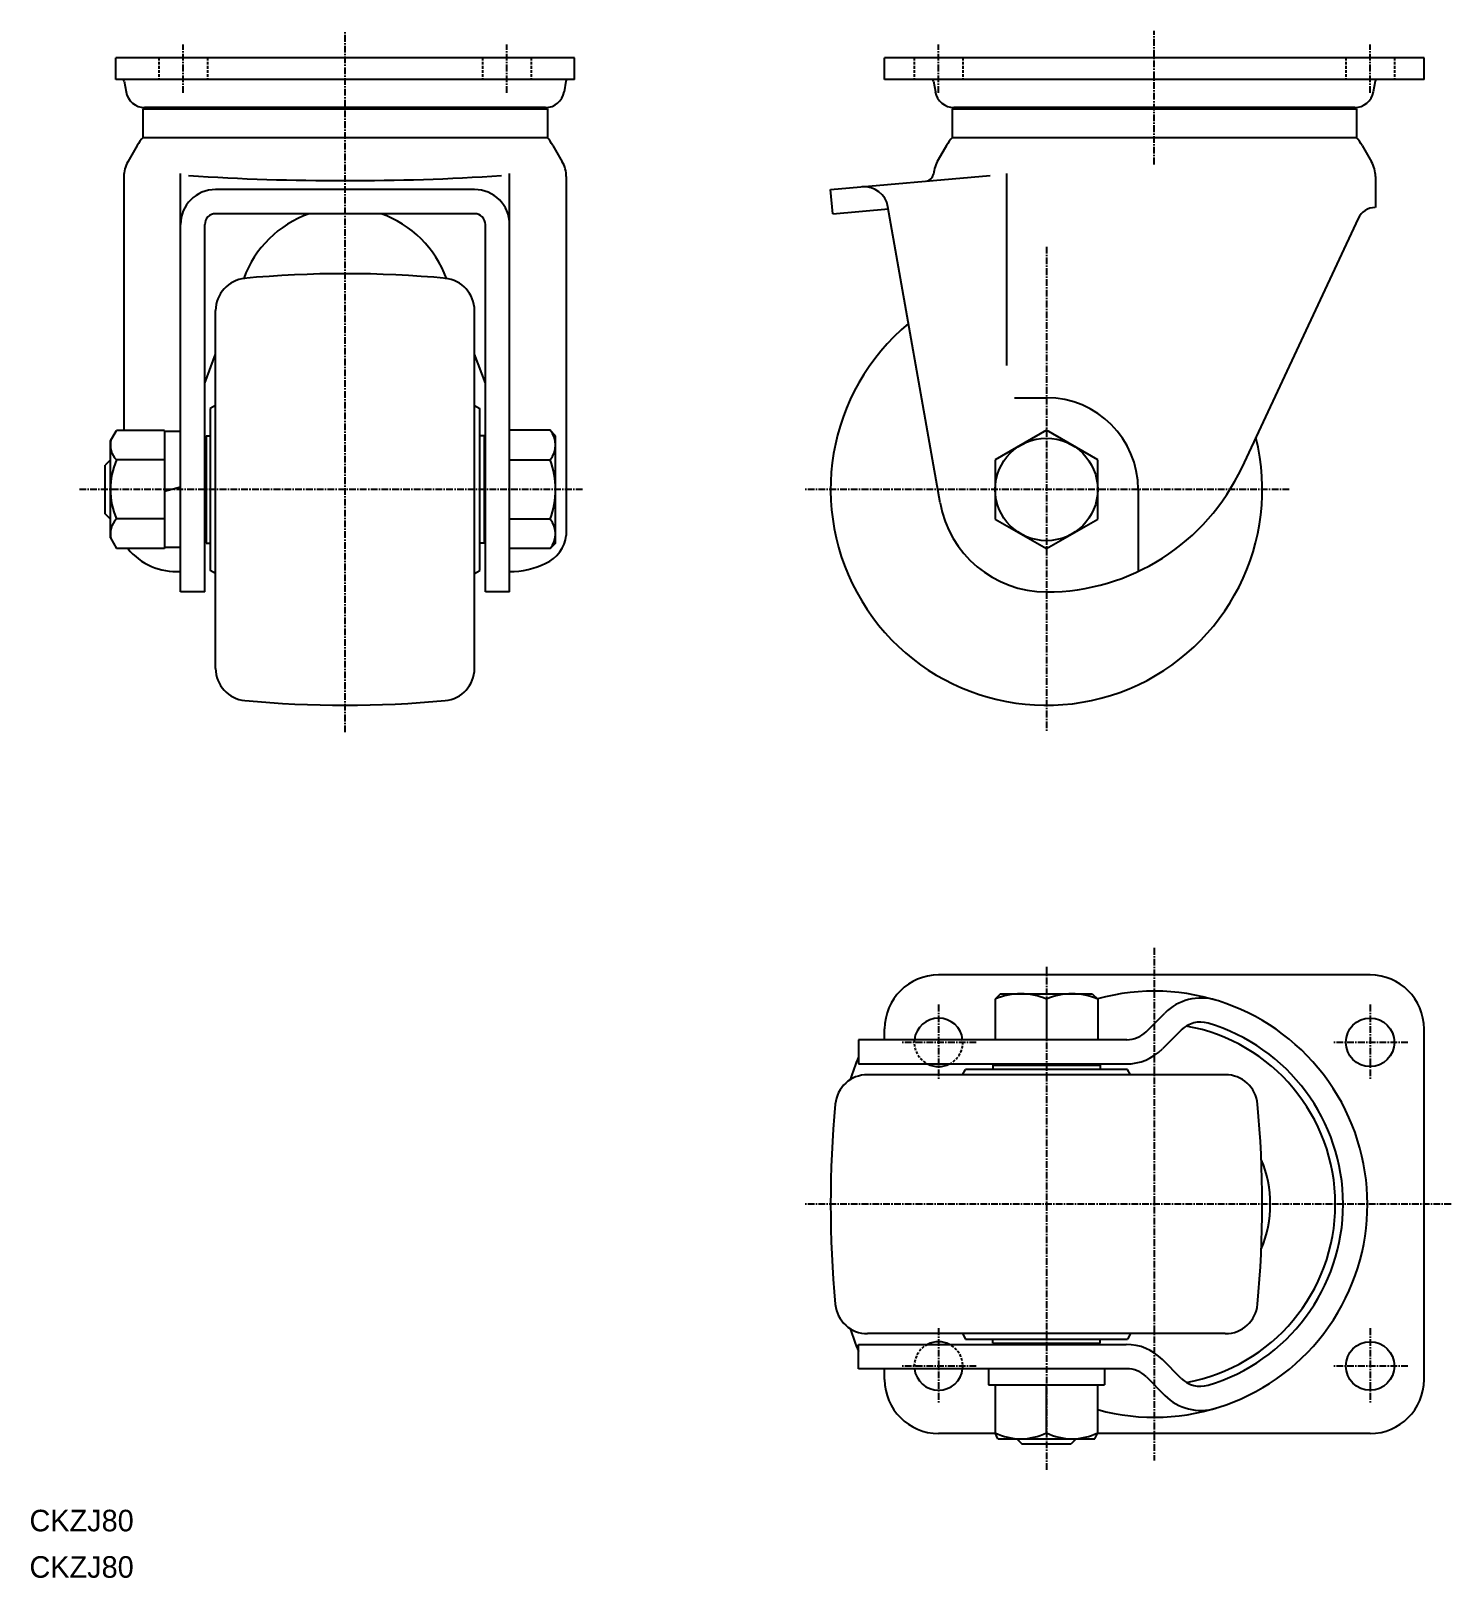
# Model space of a CAD drawing. Extents: x 0 to 263, y 0 to 287.
import ezdxf

# ---------------------------------------------------------------- set-up
doc = ezdxf.new("R2010")
doc.units = 0
doc.linetypes.add('CENTER', pattern=[2, 1.25, -0.25, 0.25, -0.25])
doc.linetypes.add('DASHED', pattern=[0.75, 0.5, -0.25])
doc.layers.get('0').update_dxf_attribs({"linetype": 'CONTINUOUS'})
doc.layers.add('CENTER', color=1, linetype='CENTER')

msp = doc.modelspace()

# ---------------------------------------------------------------- linework, layer by layer
at = {"color": 7, "linetype": 'CONTINUOUS'}
for p, q in [((101, 281.75), (16, 281.75)), ((16, 277.75), (16, 281.75)), ((101, 277.75), (101, 281.75)), ((258.5, 281.75), (158.5, 281.75)), ((158.5, 277.75), (158.5, 281.75)), ((258.5, 277.75), (258.5, 281.75)), ((101, 277.75), (16, 277.75)), ((17.56, 277.42), (17.91, 275.44)), ((99.44, 277.42), (99.09, 275.44)), ((258.5, 277.75), (158.5, 277.75)), ((167.56, 277.42), (167.91, 275.44)), ((249.44, 277.42), (249.09, 275.44)), ((95.65, 272.55), (21.35, 272.55)), ((245.65, 272.55), (171.35, 272.55)), ((21, 272.31), (21, 267.01)), ((21, 272.31), (96, 272.31)), ((96, 272.31), (96, 267.01)), ((171, 272.31), (171, 267.01)), ((171, 272.31), (246, 272.31)), ((246, 272.31), (246, 267.01)), ((21, 267.01), (96, 267.01)), ((171, 267.01), (246, 267.01)), ((19.98, 265.51), (18.24, 262.5)), ((97.02, 265.51), (98.76, 262.5)), ((169.98, 265.51), (168.44, 262.85)), ((247.02, 265.51), (248.76, 262.5)), ((17.5, 259.75), (17.5, 212.7)), ((28, 182.75), (28, 260.33)), ((89, 182.75), (89, 260.33)), ((99.5, 259.75), (99.5, 193.24)), ((148.5, 257.35), (178.09, 259.93)), ((181.1, 260.33), (181.1, 224.75)), ((249.5, 259.75), (249.5, 254.01)), ((82.5, 257.35), (34.5, 257.35)), ((148.89, 252.86), (148.5, 257.35)), ((82.5, 252.86), (34.5, 252.86)), ((148.89, 252.86), (159.2, 253.76)), ((168.8, 199.27), (159.13, 254.15)), ((32.5, 182.75), (32.5, 250.86)), ((84.5, 182.75), (84.5, 250.86)), ((246.27, 251.99), (224.75, 205.84)), ((89, 182.75), (89, 249.37)), ((34.5, 168.58), (34.5, 234.91)), ((82.5, 168.58), (82.5, 234.91)), ((32.5, 221.47), (34.5, 226.85)), ((84.5, 221.47), (82.5, 226.85)), ((182.56, 218.75), (188.5, 218.75)), ((34.5, 217.33), (33.5, 216.75)), ((33.5, 216.75), (33.5, 186.75)), ((82.5, 217.33), (83.5, 216.75)), ((83.5, 186.75), (83.5, 216.75)), ((15, 210.75), (16.13, 212.7)), ((25, 212.7), (16.13, 212.7)), ((25, 212.7), (25, 190.8)), ((28, 212.5), (25, 212.5)), ((96.5, 212.72), (89, 212.72)), ((89, 190.78), (89, 212.72)), ((97.5, 211.72), (96.5, 212.72)), ((188.5, 212.72), (179, 207.23)), ((198, 207.23), (188.5, 212.72)), ((15, 192.75), (15, 210.75)), ((32.5, 209.75), (32.75, 209.75)), ((32.75, 211.7), (33.5, 211.7)), ((32.75, 211.7), (32.75, 191.8)), ((84.25, 211.7), (83.5, 211.7)), ((84.25, 211.7), (84.25, 191.8)), ((84.25, 209.75), (84.5, 209.75)), ((97.5, 191.78), (97.5, 211.72)), ((15, 207.25), (14, 206.25)), ((25, 207.21), (16.13, 207.21)), ((89, 207.23), (96.5, 207.23)), ((179, 207.23), (179, 196.26)), ((198, 196.26), (198, 207.23)), ((14, 197.25), (14, 206.25)), ((28, 202.15), (25, 201.35)), ((205.5, 201.75), (205.5, 186.54)), ((15, 196.25), (14, 197.25)), ((25, 196.28), (16.13, 196.28)), ((96.5, 196.26), (89, 196.26)), ((179, 196.26), (188.5, 190.78)), ((188.5, 190.78), (198, 196.26)), ((15, 192.75), (16.13, 190.8)), ((32.75, 193.75), (32.5, 193.75)), ((84.5, 193.75), (84.25, 193.75)), ((25, 190.8), (16.13, 190.8)), ((28, 191), (25, 191)), ((32.75, 191.8), (33.5, 191.8)), ((84.25, 191.8), (83.5, 191.8)), ((96.5, 190.78), (89, 190.78)), ((97.5, 191.78), (96.5, 190.78)), ((34.5, 186.17), (33.5, 186.75)), ((82.5, 186.17), (83.5, 186.75)), ((32.5, 182.75), (28, 182.75)), ((89, 182.75), (84.5, 182.75)), ((248.5, 111.75), (168.5, 111.75)), ((180, 108.25), (179, 107.25)), ((179, 107.25), (179, 99.75)), ((180, 108.25), (197, 108.25)), ((188.5, 107.25), (188.5, 99.75)), ((197, 108.25), (198, 107.25)), ((198, 107.25), (198, 99.75)), ((206.96, 101.21), (210.44, 104.69)), ((158.5, 99.75), (158.5, 101.75)), ((213.5, 101.54), (209.99, 98.03)), ((258.5, 36.75), (258.5, 101.75)), ((203.43, 99.75), (153.65, 99.75)), ((153.65, 99.75), (153.65, 95.25)), ((153.65, 95.25), (203.27, 95.25)), ((178.55, 95), (198.45, 95)), ((178.55, 95), (178.55, 94.25)), ((180.5, 95), (180.5, 95.25)), ((196.5, 95), (196.5, 95.25)), ((198.45, 95), (198.45, 94.25)), ((221.66, 93.25), (155.34, 93.25)), ((172.92, 93.25), (173.5, 94.25)), ((203.5, 94.25), (173.5, 94.25)), ((204.08, 93.25), (203.5, 94.25)), ((153.65, 43.25), (203.27, 43.25)), ((153.65, 38.75), (153.65, 43.25)), ((221.66, 45.25), (155.34, 45.25)), ((172.92, 45.25), (173.5, 44.25)), ((173.5, 44.25), (203.5, 44.25)), ((178.55, 43.5), (178.55, 44.25)), ((178.55, 43.5), (198.45, 43.5)), ((180.5, 43.25), (180.5, 43.5)), ((196.5, 43.25), (196.5, 43.5)), ((198.45, 43.5), (198.45, 44.25)), ((204.08, 45.25), (203.5, 44.25)), ((213.5, 36.95), (209.99, 40.47)), ((203.43, 38.75), (153.65, 38.75)), ((158.5, 36.75), (158.5, 38.75)), ((177.75, 38.75), (177.75, 35.75)), ((199.25, 38.75), (199.25, 35.75)), ((177.75, 35.75), (199.25, 35.75)), ((179, 35.75), (179, 26.88)), ((188.5, 26.88), (188.5, 35.75)), ((198, 26.88), (198, 35.75)), ((206.96, 37.28), (210.44, 33.81)), ((179.06, 26.75), (168.5, 26.75)), ((179.5, 25.75), (179, 26.88)), ((197.5, 25.75), (198, 26.88)), ((248.5, 26.75), (197.94, 26.75)), ((179.5, 25.75), (197.5, 25.75)), ((183, 25.75), (184, 24.75)), ((193, 24.75), (184, 24.75)), ((194, 25.75), (193, 24.75))]:
    msp.add_line(p, q, dxfattribs=at)
at = {"color": 3, "linetype": 'DASHED'}
for p, q in [((24, 281.75), (24, 277.75)), ((33, 281.75), (33, 277.75)), ((84, 281.75), (84, 277.75)), ((93, 281.75), (93, 277.75)), ((164, 281.75), (164, 277.75)), ((173, 281.75), (173, 277.75)), ((244, 281.75), (244, 277.75)), ((253, 281.75), (253, 277.75))]:
    msp.add_line(p, q, dxfattribs=at)
at = {"color": 3, "linetype": 'CONTINUOUS'}
for p, q in [((15, 206.95), (14.7, 206.95)), ((14.7, 196.55), (15, 196.55)), ((183.3, 25.75), (183.3, 25.45)), ((193.7, 25.45), (193.7, 25.75))]:
    msp.add_line(p, q, dxfattribs=at)
at = {"color": 7, "linetype": 'CONTINUOUS'}
for centre, radius in [((188.5, 201.75), 9.5), ((248.5, 99.25), 4.5), ((248.5, 39.25), 4.5)]:
    msp.add_circle(centre, radius, dxfattribs=at)
for centre, radius, start, end in [((17.16, 277.35), 0.4, 10, 90), ((21.35, 276.05), 3.5, 190, 270), ((95.65, 276.05), 3.5, 270, 350), ((99.84, 277.35), 0.4, 90, 170), ((167.16, 277.35), 0.4, 10, 90), ((171.35, 276.05), 3.5, 190, 270), ((245.65, 276.05), 3.5, 270, 350), ((249.84, 277.35), 0.4, 90, 170), ((30.25, 273.78), 3.97, 198.0735, 201.7593), ((86.75, 273.78), 3.97, 338.2407, 341.9265), ((180.25, 273.78), 3.97, 198.0735, 201.7593), ((236.75, 273.78), 3.97, 338.2407, 341.9265), ((27.77, 261.01), 9, 138.1897, 150), ((89.23, 261.01), 9, 30, 41.8103), ((177.77, 261.01), 9, 138.1897, 150), ((239.23, 261.01), 9, 30, 41.8103), ((23, 259.75), 5.5, 150, 180), ((94, 259.75), 5.5, 0, 30), ((174.5, 259.35), 7, 150, 172.9539), ((244, 259.75), 5.5, 0, 30), ((58.5, 713.31), 454.31, 266.3401, 273.6599), ((166.06, 260.39), 1.5, 275, 352.9539), ((34.5, 250.85), 6.5, 90, 180), ((82.5, 250.85), 6.5, 0, 90), ((154.7, 253.37), 4.5, 10, 95), ((34.5, 250.86), 2, 90, 180), ((58.5, 234.01), 20, 109.5042, 159.9617), ((58.5, 234.01), 20, 20.0383, 70.4958), ((82.5, 250.86), 2, 0, 90), ((249.44, 250.51), 3.5, 90, 155), ((58.5, 41.75), 200, 84.6093, 95.3907), ((40.5, 234.91), 6, 95.3238, 180), ((76.5, 234.91), 6, 0, 84.6762), ((188.5, 201.75), 40, 129.7132, 13.9107), ((188.5, 201.75), 17, 0, 90), ((93.24, 209.98), 4.26, 319.932, 40.068), ((18.9, 209.96), 3.9, 164.6389, 224.6389), ((28.83, 201.75), 13.83, 156.7196, 203.2804), ((81.96, 201.75), 15.54, 339.3345, 20.6655), ((188.5, 222.75), 40, 270, 335), ((188.5, 202.75), 20, 190, 270), ((18.9, 193.54), 3.9, 135.3611, 195.3611), ((93.24, 193.52), 4.26, 319.932, 40.068), ((93.05, 194.01), 6.49, 294.1565, 353.1422), ((27.27, 198.23), 11.71, 219.3904, 273.5551), ((89.13, 201.3), 14.76, 269.4877, 296.4597), ((40.5, 168.58), 6, 180, 264.6762), ((76.5, 168.58), 6, 275.3238, 0), ((58.5, 361.75), 200, 264.6762, 275.3238), ((168.5, 101.75), 10, 90, 180), ((248.5, 101.75), 10, 0, 90), ((183.75, 96.47), 11.78, 66.2227, 113.7773), ((193.25, 96.47), 11.78, 66.2227, 113.7773), ((208.5, 69.25), 39.5, 254.5842, 105.5088), ((217.16, 97.97), 9.5, 73.225, 135), ((168.5, 99.25), 4.5, 6.3794, 173.6206), ((203.43, 104.75), 5, 270, 315), ((217.04, 98.01), 5, 73.4657, 135), ((208.5, 69.25), 33.55, 280.1648, 79.8352), ((208.5, 69.25), 35, 286.5343, 73.4657), ((203.27, 104.75), 9.5, 270, 315), ((223.5, 69.25), 75, 158.6364, 162.0802), ((168.5, 99.25), 4.5, 242.734, 297.266), ((155.34, 87.25), 6, 90, 174.6762), ((221.66, 87.25), 6, 5.3238, 90), ((348.5, 69.25), 200, 174.6762, 185.3238), ((28.5, 69.25), 200, 354.6762, 5.3238), ((208.5, 69.25), 21.5, 337.2484, 22.7516), ((155.34, 51.25), 6, 185.3238, 270), ((221.66, 51.25), 6, 270, 354.6762), ((223.5, 69.25), 75, 197.9198, 201.3636), ((168.5, 39.25), 4.5, 62.734, 117.266), ((203.27, 33.75), 9.5, 45, 90), ((168.5, 39.25), 4.5, 186.3794, 353.6206), ((203.43, 33.75), 5, 45, 90), ((168.5, 36.75), 10, 180, 270), ((217.04, 40.49), 5, 225, 286.5343), ((248.5, 36.75), 10, 270, 0), ((217.16, 40.52), 9.5, 225, 286.775), ((183.75, 36.3), 10.55, 243.2367, 296.7633), ((193.25, 36.3), 10.55, 243.2367, 296.7633)]:
    msp.add_arc(centre, radius, start, end, dxfattribs=at)
at = {"color": 3, "linetype": 'DASHED'}
for centre, start, end in [((168.5, 99.25), 173.6206, 242.734), ((168.5, 99.25), 297.266, 6.3794), ((168.5, 39.25), 117.266, 186.3794), ((168.5, 39.25), 353.6206, 62.734)]:
    msp.add_arc(centre, 4.5, start, end, dxfattribs=at)
at = {"layer": 'CENTER', "color": 1, "linetype": 'CENTER'}
for p, q in [((28.5, 275.25), (28.5, 284.25)), ((58.5, 156.75), (58.5, 286.75)), ((88.5, 275.25), (88.5, 284.25)), ((168.5, 275.25), (168.5, 284.25)), ((208.5, 262.01), (208.5, 286.75)), ((248.5, 275.25), (248.5, 284.25)), ((188.5, 246.75), (188.5, 156.75)), ((102.5, 201.75), (9, 201.75)), ((233.5, 201.75), (143.5, 201.75)), ((208.5, 116.75), (208.5, 21.75)), ((188.5, 113.25), (188.5, 19.75)), ((168.5, 106.25), (168.5, 92.25)), ((248.5, 106.25), (248.5, 92.25)), ((175.5, 99.25), (161.5, 99.25)), ((255.5, 99.25), (241.5, 99.25)), ((263.5, 69.25), (143.5, 69.25)), ((168.5, 46.25), (168.5, 32.25)), ((248.5, 46.25), (248.5, 32.25)), ((175.5, 39.25), (161.5, 39.25)), ((255.5, 39.25), (241.5, 39.25))]:
    msp.add_line(p, q, dxfattribs=at)

# ---------------------------------------------------------------- texts
at = {"color": 7, "linetype": 'CONTINUOUS'}
for p in [(0, 8.6), (0, 0)]:
    msp.add_text('CKZJ80', height=4, dxfattribs=at).set_placement(p)

doc.saveas('drawing.dxf')
